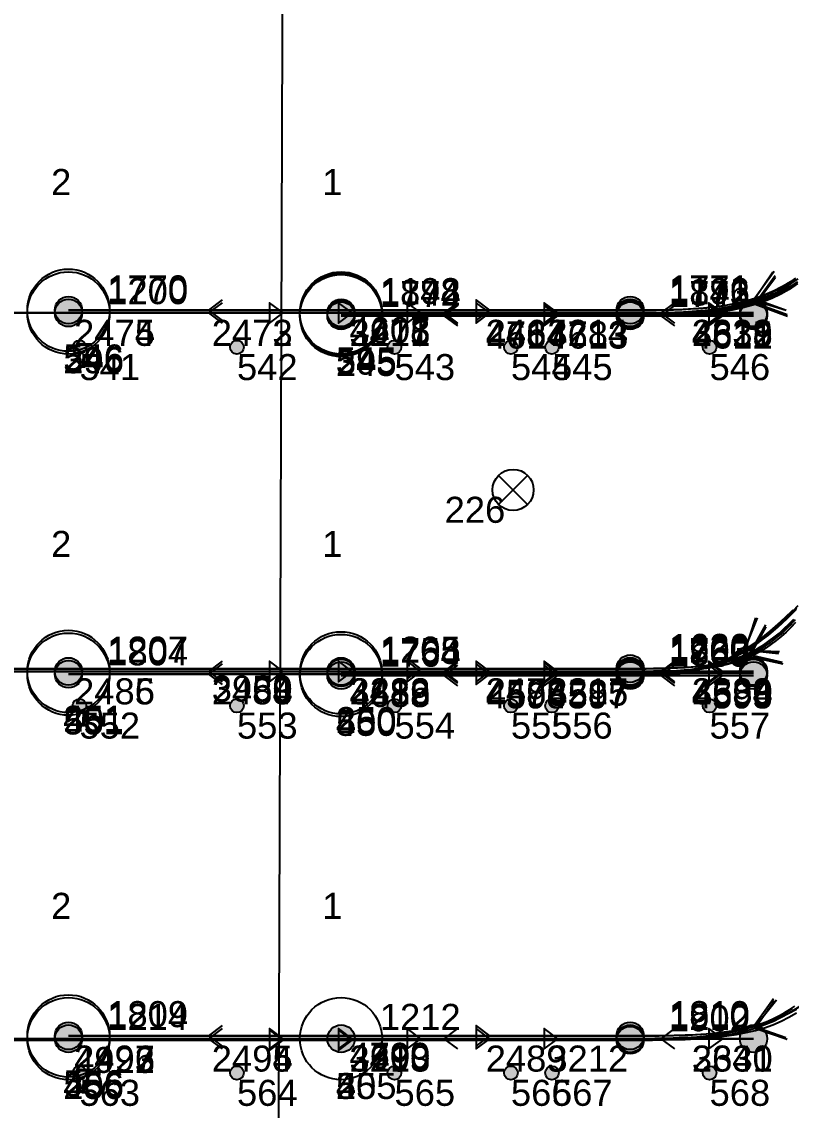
# Model space of a CAD drawing. Header units: millimetres. Extents: x 1508 to 209369, y 3688 to 146097.
# Drawn here: x 175276 to 180894, y 41154 to 49094 of the extents above; entities that cross this region are included whole.
import ezdxf

# ---------------------------------------------------------------- set-up
doc = ezdxf.new("R2010")
doc.units = ezdxf.units.MM
for name, color, linetype, true_color in [('Ndc8_Activity_DuiGao_Erceng', 1, 'Continuous', 0xff0000), ('Ndc8_Activity_DuiGao_ErcengID', 1, 'Continuous', 0xff0000), ('Ndc8_Activity_DuiGao_Sanceng', 1, 'Continuous', 0xff0000), ('Ndc8_Activity_DuiGao_SancengID', 1, 'Continuous', 0xff0000), ('Ndc8_Activity_DuiGao_Yiceng', 1, 'Continuous', 0xff0000), ('Ndc8_Activity_DuiGao_YicengID', 1, 'Continuous', 0xff0000), ('Ndc8_Cluster', 7, 'Continuous', 0x808000), ('Ndc8_Point', 7, 'Continuous', 0x000080), ('Ndc8_PointID', 7, 'Continuous', 0x000080), ('Ndc8_Reflector', 7, 'Continuous', 0x008000), ('Ndc8_ReflectorID', 7, 'Continuous', 0x008000), ('Ndc8_SD2_Bwd_AutoLoadEnabled', 7, 'Continuous', 0x0080c0), ('Ndc8_SD2_Bwd_LoadOperation', 5, 'Continuous', 0x0000ff), ('Ndc8_SD2_Bwd_LoadOperationID', 5, 'Continuous', 0x0000ff), ('Ndc8_SD2_Bwd_NoForkAutoAdjust', 5, 'Continuous', 0x0000ff), ('Ndc8_SD2_Bwd_NoForkAutoAdjustID', 5, 'Continuous', 0x0000ff), ('Ndc8_SD2_Fwd_NoForkAutoAdjust', 5, 'Continuous', 0x0000ff), ('Ndc8_SD2_Fwd_NoForkAutoAdjustID', 5, 'Continuous', 0x0000ff), ('Ndc8_SD2_JiangCha', 5, 'Continuous', 0x0000ff), ('Ndc8_Spot', 1, 'Continuous', 0xff0000), ('Ndc8_SpotID', 1, 'Continuous', 0xff0000), ('Ndc8_Text', 7, 'Continuous', 0x000000)]:
    doc.layers.add(name, color=color, linetype=linetype, true_color=true_color)
doc.styles.add('Ndc8Style', font='arial.ttf', dxfattribs={"height": 0.2})

msp = doc.modelspace()

# ---------------------------------------------------------------- hatches: boundary and pattern name
at = {"layer": 'Ndc8_Point'}
h = msp.add_hatch(color=256, dxfattribs=at)
edge = h.paths.add_edge_path(flags=0)
edge.add_arc((175617, 46990), 100, 0, 360)
h = msp.add_hatch(color=256, dxfattribs=at)
edge = h.paths.add_edge_path(flags=0)
edge.add_arc((179718, 46990), 100, 0, 360)
h = msp.add_hatch(color=256, dxfattribs=at)
edge = h.paths.add_edge_path(flags=0)
edge.add_arc((175617, 46970), 100, 0, 360)
h = msp.add_hatch(color=256, dxfattribs=at)
edge = h.paths.add_edge_path(flags=0)
edge.add_arc((177607, 46970), 100, 0, 360)
h = msp.add_hatch(color=256, dxfattribs=at)
edge = h.paths.add_edge_path(flags=0)
edge.add_arc((177607, 46960), 100, 0, 360)
h = msp.add_hatch(color=256, dxfattribs=at)
edge = h.paths.add_edge_path(flags=0)
edge.add_arc((177607, 46950), 100, 0, 360)
h = msp.add_hatch(color=256, dxfattribs=at)
edge = h.paths.add_edge_path(flags=0)
edge.add_arc((179718, 46970), 100, 0, 360)
h = msp.add_hatch(color=256, dxfattribs=at)
edge = h.paths.add_edge_path(flags=0)
edge.add_arc((179718, 46960), 100, 0, 360)
h = msp.add_hatch(color=256, dxfattribs=at)
edge = h.paths.add_edge_path(flags=0)
edge.add_arc((179718, 46950), 100, 0, 360)
h = msp.add_hatch(color=256, dxfattribs=at)
edge = h.paths.add_edge_path(flags=0)
edge.add_arc((180618, 46970), 100, 0, 360)
h = msp.add_hatch(color=256, dxfattribs=at)
edge = h.paths.add_edge_path(flags=0)
edge.add_arc((180618, 46960), 100, 0, 360)
h = msp.add_hatch(color=256, dxfattribs=at)
edge = h.paths.add_edge_path(flags=0)
edge.add_arc((180618, 46950), 100, 0, 360)
h = msp.add_hatch(color=256, dxfattribs=at)
edge = h.paths.add_edge_path(flags=0)
edge.add_arc((179718, 44375), 100, 0, 360)
h = msp.add_hatch(color=256, dxfattribs=at)
edge = h.paths.add_edge_path(flags=0)
edge.add_arc((175617, 44355), 100, 0, 360)
h = msp.add_hatch(color=256, dxfattribs=at)
edge = h.paths.add_edge_path(flags=0)
edge.add_arc((175617, 44335), 100, 0, 360)
h = msp.add_hatch(color=256, dxfattribs=at)
edge = h.paths.add_edge_path(flags=0)
edge.add_arc((177607, 44355), 100, 0, 360)
h = msp.add_hatch(color=256, dxfattribs=at)
edge = h.paths.add_edge_path(flags=0)
edge.add_arc((177607, 44345), 100, 0, 360)
h = msp.add_hatch(color=256, dxfattribs=at)
edge = h.paths.add_edge_path(flags=0)
edge.add_arc((177607, 44325), 100, 0, 360)
h = msp.add_hatch(color=256, dxfattribs=at)
edge = h.paths.add_edge_path(flags=0)
edge.add_arc((179718, 44355), 100, 0, 360)
h = msp.add_hatch(color=256, dxfattribs=at)
edge = h.paths.add_edge_path(flags=0)
edge.add_arc((179718, 44345), 100, 0, 360)
h = msp.add_hatch(color=256, dxfattribs=at)
edge = h.paths.add_edge_path(flags=0)
edge.add_arc((179718, 44335), 100, 0, 360)
h = msp.add_hatch(color=256, dxfattribs=at)
edge = h.paths.add_edge_path(flags=0)
edge.add_arc((179718, 44325), 100, 0, 360)
h = msp.add_hatch(color=256, dxfattribs=at)
edge = h.paths.add_edge_path(flags=0)
edge.add_arc((180618, 44355), 100, 0, 360)
h = msp.add_hatch(color=256, dxfattribs=at)
edge = h.paths.add_edge_path(flags=0)
edge.add_arc((180618, 44345), 100, 0, 360)
h = msp.add_hatch(color=256, dxfattribs=at)
edge = h.paths.add_edge_path(flags=0)
edge.add_arc((180618, 44325), 100, 0, 360)
h = msp.add_hatch(color=256, dxfattribs=at)
edge = h.paths.add_edge_path(flags=0)
edge.add_arc((175617, 41696), 100, 0, 360)
h = msp.add_hatch(color=256, dxfattribs=at)
edge = h.paths.add_edge_path(flags=0)
edge.add_arc((175617, 41676), 100, 0, 360)
h = msp.add_hatch(color=256, dxfattribs=at)
edge = h.paths.add_edge_path(flags=0)
edge.add_arc((177607, 41676), 100, 0, 360)
h = msp.add_hatch(color=256, dxfattribs=at)
edge = h.paths.add_edge_path(flags=0)
edge.add_arc((179718, 41696), 100, 0, 360)
h = msp.add_hatch(color=256, dxfattribs=at)
edge = h.paths.add_edge_path(flags=0)
edge.add_arc((179718, 41676), 100, 0, 360)
h = msp.add_hatch(color=256, dxfattribs=at)
edge = h.paths.add_edge_path(flags=0)
edge.add_arc((179718, 41666), 100, 0, 360)
h = msp.add_hatch(color=256, dxfattribs=at)
edge = h.paths.add_edge_path(flags=0)
edge.add_arc((180618, 41676), 100, 0, 360)
at = {"layer": 'Ndc8_Spot'}
h = msp.add_hatch(color=256, dxfattribs=at)
edge = h.paths.add_edge_path(flags=0)
edge.add_arc((175697, 46720), 50, 0, 360)
h = msp.add_hatch(color=256, dxfattribs=at)
edge = h.paths.add_edge_path(flags=0)
edge.add_arc((176847, 46720), 50, 0, 360)
h = msp.add_hatch(color=256, dxfattribs=at)
edge = h.paths.add_edge_path(flags=0)
edge.add_arc((177997, 46720), 50, 0, 360)
h = msp.add_hatch(color=256, dxfattribs=at)
edge = h.paths.add_edge_path(flags=0)
edge.add_arc((178847, 46720), 50, 0, 360)
h = msp.add_hatch(color=256, dxfattribs=at)
edge = h.paths.add_edge_path(flags=0)
edge.add_arc((179147, 46720), 50, 0, 360)
h = msp.add_hatch(color=256, dxfattribs=at)
edge = h.paths.add_edge_path(flags=0)
edge.add_arc((180297, 46720), 50, 0, 360)
h = msp.add_hatch(color=256, dxfattribs=at)
edge = h.paths.add_edge_path(flags=0)
edge.add_arc((175697, 44105), 50, 0, 360)
h = msp.add_hatch(color=256, dxfattribs=at)
edge = h.paths.add_edge_path(flags=0)
edge.add_arc((176847, 44105), 50, 0, 360)
h = msp.add_hatch(color=256, dxfattribs=at)
edge = h.paths.add_edge_path(flags=0)
edge.add_arc((177997, 44105), 50, 0, 360)
h = msp.add_hatch(color=256, dxfattribs=at)
edge = h.paths.add_edge_path(flags=0)
edge.add_arc((178847, 44105), 50, 0, 360)
h = msp.add_hatch(color=256, dxfattribs=at)
edge = h.paths.add_edge_path(flags=0)
edge.add_arc((179147, 44105), 50, 0, 360)
h = msp.add_hatch(color=256, dxfattribs=at)
edge = h.paths.add_edge_path(flags=0)
edge.add_arc((180297, 44105), 50, 0, 360)
h = msp.add_hatch(color=256, dxfattribs=at)
edge = h.paths.add_edge_path(flags=0)
edge.add_arc((175697, 41426), 50, 0, 360)
h = msp.add_hatch(color=256, dxfattribs=at)
edge = h.paths.add_edge_path(flags=0)
edge.add_arc((176847, 41426), 50, 0, 360)
h = msp.add_hatch(color=256, dxfattribs=at)
edge = h.paths.add_edge_path(flags=0)
edge.add_arc((177997, 41426), 50, 0, 360)
h = msp.add_hatch(color=256, dxfattribs=at)
edge = h.paths.add_edge_path(flags=0)
edge.add_arc((178847, 41426), 50, 0, 360)
h = msp.add_hatch(color=256, dxfattribs=at)
edge = h.paths.add_edge_path(flags=0)
edge.add_arc((179147, 41426), 50, 0, 360)
h = msp.add_hatch(color=256, dxfattribs=at)
edge = h.paths.add_edge_path(flags=0)
edge.add_arc((180297, 41426), 50, 0, 360)

# ---------------------------------------------------------------- linework, layer by layer
at = {"layer": 'Ndc8_Activity_DuiGao_Erceng'}
for centre in [(175617, 46970), (177607, 46960), (175617, 44355), (177607, 44325), (175617, 41676), (177607, 41676)]:
    msp.add_circle(centre, 300, dxfattribs=at)
at = {"layer": 'Ndc8_Activity_DuiGao_Sanceng'}
for centre in [(175617, 46990), (177607, 46970), (175617, 44335), (177607, 44325), (175617, 41696), (177607, 41676)]:
    msp.add_circle(centre, 300, dxfattribs=at)
at = {"layer": 'Ndc8_Activity_DuiGao_Yiceng'}
for centre in [(175617, 46970), (177607, 46950), (175617, 44355), (177607, 44345), (175617, 41676), (177607, 41676)]:
    msp.add_circle(centre, 300, dxfattribs=at)
at = {"layer": 'Ndc8_Cluster'}
msp.add_lwpolyline([(167605, 58247), (167760, 57974), (177198, 55483), (177066, 15865), (183886, 15903), (183257, 58207), (177761, 58246)], close=True, dxfattribs=at)
at = {"layer": 'Ndc8_Point'}
for centre in [(175617, 46990), (179718, 46990), (175617, 46970), (177607, 46970), (177607, 46960), (177607, 46950), (179718, 46970), (179718, 46960), (179718, 46950), (180618, 46970), (180618, 46960), (180618, 46950), (179718, 44375), (175617, 44355), (175617, 44335), (177607, 44355), (177607, 44345), (177607, 44325), (179718, 44355), (179718, 44345), (179718, 44335), (179718, 44325), (180618, 44355), (180618, 44345), (180618, 44325), (175617, 41696), (175617, 41676), (177607, 41676), (179718, 41696), (179718, 41676), (179718, 41666), (180618, 41676)]:
    msp.add_circle(centre, 100, dxfattribs=at)
at = {"layer": 'Ndc8_Reflector'}
for p, q in [((178969, 45785), (178757, 45573)), ((178757, 45785), (178969, 45573))]:
    msp.add_line(p, q, dxfattribs=at)
msp.add_circle((178863, 45679), 150, dxfattribs=at)
at = {"layer": 'Ndc8_SD2_Bwd_AutoLoadEnabled'}
for points in [[(180857, 46987), (180619, 47062), (180758, 47270)], [(180857, 46987), (180622, 47072), (180769, 47274)], [(180864, 46956), (180629, 47041), (180777, 47243)], [(180924, 47224), (180880, 47193), (180835, 47164), (180788, 47137), (180739, 47112), (180689, 47089), (180637, 47068), (180583, 47050), (180583, 47050), (180528, 47034), (180472, 47020), (180414, 47009), (180355, 46999), (180294, 46991), (180233, 46985), (180170, 46980), (180107, 46976), (180043, 46974), (179979, 46972), (179914, 46971), (179849, 46970), (179784, 46970), (179718, 46970)], [(180907, 47206), (180851, 47171), (180792, 47140), (180732, 47112), (180732, 47112), (180669, 47088), (180604, 47067), (180537, 47049), (180468, 47034), (180398, 47022), (180326, 47013), (180253, 47005), (180179, 47000), (180104, 46996), (180027, 46993), (179951, 46991), (179873, 46990), (179796, 46990), (179718, 46990)], [(180939, 47195), (180884, 47157), (180826, 47123), (180766, 47092), (180766, 47092), (180703, 47066), (180637, 47043), (180569, 47024), (180498, 47008), (180426, 46995), (180352, 46985), (180276, 46977), (180199, 46970), (180121, 46966), (180041, 46963), (179961, 46961), (179880, 46960), (179799, 46960), (179718, 46960)], [(180938, 47182), (180879, 47142), (180817, 47106), (180817, 47106), (180751, 47075), (180683, 47048), (180612, 47026), (180539, 47007), (180463, 46991), (180385, 46979), (180306, 46970), (180225, 46962), (180142, 46957), (180059, 46954), (179974, 46952), (179889, 46950), (179804, 46950), (179718, 46950)], [(180866, 46945), (180631, 47031), (180779, 47232)], [(180932, 44817), (180862, 44750), (180791, 44687), (180720, 44629), (180649, 44576), (180580, 44530), (180580, 44530), (180512, 44489), (180445, 44454), (180380, 44424), (180316, 44400), (180253, 44379), (180191, 44363), (180130, 44351), (180070, 44341), (180010, 44334), (179951, 44330), (179892, 44327), (179834, 44326), (179776, 44325), (179718, 44325)], [(180905, 44801), (180836, 44732), (180766, 44669), (180697, 44611), (180628, 44560), (180628, 44560), (180559, 44515), (180492, 44476), (180425, 44444), (180358, 44417), (180293, 44395), (180228, 44377), (180163, 44363), (180099, 44353), (180035, 44345), (179971, 44340), (179907, 44337), (179844, 44336), (179781, 44335), (179718, 44335)], [(180896, 44791), (180855, 44753), (180815, 44716), (180776, 44682), (180738, 44649), (180701, 44619), (180701, 44619), (180666, 44590), (180633, 44564), (180601, 44539), (180571, 44517), (180541, 44496), (180512, 44477), (180483, 44460), (180454, 44444), (180426, 44430), (180397, 44417), (180368, 44406), (180337, 44396), (180306, 44387), (180274, 44379), (180274, 44379), (180240, 44372), (180205, 44366), (180169, 44361), (180132, 44357), (180093, 44354), (180054, 44351), (180014, 44349), (179973, 44348), (179931, 44347), (179889, 44346), (179847, 44345), (179804, 44345), (179761, 44345), (179718, 44345)], [(180925, 44711), (180891, 44675), (180856, 44642), (180820, 44610), (180784, 44580), (180748, 44553), (180710, 44527), (180672, 44504), (180633, 44482), (180592, 44463), (180551, 44445), (180507, 44429), (180463, 44416), (180463, 44416), (180417, 44403), (180369, 44393), (180320, 44384), (180269, 44377), (180217, 44371), (180164, 44366), (180111, 44363), (180056, 44360), (180001, 44358), (179945, 44356), (179889, 44356), (179832, 44355), (179775, 44355), (179718, 44355)], [(180897, 44703), (180865, 44671), (180832, 44640), (180799, 44612), (180765, 44585), (180731, 44559), (180695, 44536), (180659, 44514), (180622, 44494), (180583, 44476), (180543, 44459), (180501, 44445), (180458, 44432), (180458, 44432), (180413, 44420), (180366, 44411), (180317, 44402), (180268, 44396), (180216, 44390), (180164, 44386), (180110, 44382), (180056, 44379), (180001, 44378), (179945, 44376), (179889, 44376), (179832, 44375), (179775, 44375), (179718, 44375)], [(180801, 44484), (180552, 44510), (180646, 44742)], [(180804, 44490), (180555, 44514), (180648, 44746)], [(180807, 44499), (180557, 44508), (180635, 44745)], [(180830, 44421), (180586, 44477), (180708, 44695)], [(180834, 44407), (180590, 44462), (180711, 44681)], [(180855, 41683), (180619, 41765), (180764, 41969)], [(180863, 41669), (180627, 41751), (180772, 41955)], [(180862, 41670), (180631, 41765), (180787, 41960)], [(180901, 41896), (180872, 41877), (180841, 41859), (180841, 41859), (180810, 41842), (180778, 41827), (180745, 41811), (180711, 41797), (180676, 41784), (180640, 41771), (180604, 41760), (180567, 41749), (180529, 41739), (180491, 41730), (180452, 41722), (180412, 41714), (180372, 41708), (180331, 41702), (180331, 41702), (180289, 41697), (180247, 41692), (180205, 41688), (180162, 41685), (180119, 41683), (180075, 41681), (180031, 41679), (179987, 41678), (179943, 41677), (179898, 41677), (179853, 41676), (179808, 41676), (179763, 41676), (179718, 41676)], [(180932, 41890), (180877, 41859), (180820, 41831), (180759, 41806), (180759, 41806), (180696, 41784), (180631, 41765), (180563, 41749), (180493, 41736), (180421, 41725), (180347, 41716), (180272, 41710), (180195, 41705), (180118, 41701), (180039, 41699), (179959, 41697), (179879, 41696), (179799, 41696), (179718, 41696)], [(180900, 41875), (180855, 41849), (180810, 41825), (180763, 41802), (180714, 41782), (180664, 41763), (180613, 41746), (180560, 41731), (180560, 41731), (180506, 41718), (180451, 41707), (180394, 41698), (180336, 41690), (180277, 41683), (180217, 41678), (180157, 41674), (180095, 41671), (180033, 41669), (179971, 41668), (179908, 41667), (179845, 41666), (179781, 41666), (179718, 41666)]]:
    msp.add_lwpolyline(points, dxfattribs=at)
at = {"layer": 'Ndc8_SD2_Bwd_LoadOperation'}
for points in [[(176742, 46915), (176642, 46990), (176742, 47065)], [(176742, 46895), (176642, 46970), (176742, 47045)], [(178460, 46895), (178360, 46970), (178460, 47045)], [(178460, 46885), (178360, 46960), (178460, 47035)], [(178460, 46875), (178360, 46950), (178460, 47025)], [(179718, 46970), (169587, 46970)], [(179718, 46970), (171597, 46970)], [(179718, 46970), (173607, 46970)], [(179718, 46990), (175617, 46990)], [(179718, 46970), (175617, 46970)], [(180618, 46970), (177607, 46970)], [(180618, 46960), (177607, 46960)], [(180618, 46950), (177607, 46950)], [(176742, 44280), (176642, 44355), (176742, 44430)], [(176742, 44260), (176642, 44335), (176742, 44410)], [(178460, 44280), (178360, 44355), (178460, 44430)], [(178460, 44270), (178360, 44345), (178460, 44420)], [(178460, 44250), (178360, 44325), (178460, 44400)], [(179718, 44355), (169587, 44355)], [(179718, 44355), (171597, 44355)], [(179718, 44375), (173607, 44375)], [(179718, 44355), (173607, 44355)], [(179718, 44355), (175617, 44355)], [(179718, 44335), (175617, 44335)], [(180618, 44355), (177607, 44355)], [(180618, 44345), (177607, 44345)], [(180618, 44325), (177607, 44325)], [(176742, 41621), (176642, 41696), (176742, 41771)], [(179718, 41696), (175617, 41696)], [(176742, 41601), (176642, 41676), (176742, 41751)], [(178460, 41601), (178360, 41676), (178460, 41751)], [(179718, 41676), (169587, 41676)], [(179718, 41666), (169587, 41666)], [(179718, 41676), (171597, 41676)], [(179718, 41666), (171597, 41666)], [(179718, 41676), (173607, 41676)], [(179718, 41676), (175617, 41676)], [(180618, 41676), (177607, 41676)]]:
    msp.add_lwpolyline(points, dxfattribs=at)
at = {"layer": 'Ndc8_SD2_Bwd_NoForkAutoAdjust'}
for points in [[(180043, 46895), (179943, 46970), (180043, 47045)], [(180043, 46875), (179943, 46950), (180043, 47025)], [(180618, 46970), (179718, 46970)], [(180618, 46950), (179718, 46950)], [(180043, 44280), (179943, 44355), (180043, 44430)], [(180043, 44270), (179943, 44345), (180043, 44420)], [(180043, 44250), (179943, 44325), (180043, 44400)], [(180618, 44355), (179718, 44355)], [(180618, 44345), (179718, 44345)], [(180618, 44325), (179718, 44325)], [(180043, 41601), (179943, 41676), (180043, 41751)], [(180618, 41676), (179718, 41676)]]:
    msp.add_lwpolyline(points, dxfattribs=at)
at = {"layer": 'Ndc8_SD2_Fwd_NoForkAutoAdjust'}
for points in [[(177185, 46970), (177085, 47045), (177085, 46895), (177185, 46970)], [(177688, 46970), (177588, 47045), (177588, 46895), (177688, 46970)], [(178190, 46970), (178090, 47045), (178090, 46895), (178190, 46970)], [(178693, 46990), (178593, 47065), (178593, 46915), (178693, 46990)], [(178693, 46970), (178593, 47045), (178593, 46895), (178693, 46970)], [(179190, 46970), (179090, 47045), (179090, 46895), (179190, 46970)], [(179190, 46960), (179090, 47035), (179090, 46885), (179190, 46960)], [(179190, 46950), (179090, 47025), (179090, 46875), (179190, 46950)], [(180393, 46970), (180293, 47045), (180293, 46895), (180393, 46970)], [(180393, 46960), (180293, 47035), (180293, 46885), (180393, 46960)], [(180393, 46950), (180293, 47025), (180293, 46875), (180393, 46950)], [(169587, 46970), (179718, 46970)], [(171597, 46970), (179718, 46970)], [(173607, 46970), (179718, 46970)], [(175617, 46990), (179718, 46990)], [(175617, 46970), (179718, 46970)], [(177607, 46970), (179718, 46970)], [(177607, 46960), (179718, 46960)], [(177607, 46950), (179718, 46950)], [(179718, 46970), (180618, 46970)], [(179718, 46960), (180618, 46960)], [(179718, 46950), (180618, 46950)], [(177185, 44355), (177085, 44430), (177085, 44280), (177185, 44355)], [(177688, 44355), (177588, 44430), (177588, 44280), (177688, 44355)], [(178190, 44375), (178090, 44450), (178090, 44300), (178190, 44375)], [(178190, 44355), (178090, 44430), (178090, 44280), (178190, 44355)], [(178693, 44355), (178593, 44430), (178593, 44280), (178693, 44355)], [(178693, 44335), (178593, 44410), (178593, 44260), (178693, 44335)], [(179190, 44355), (179090, 44430), (179090, 44280), (179190, 44355)], [(179190, 44345), (179090, 44420), (179090, 44270), (179190, 44345)], [(179190, 44325), (179090, 44400), (179090, 44250), (179190, 44325)], [(180393, 44355), (180293, 44430), (180293, 44280), (180393, 44355)], [(180393, 44345), (180293, 44420), (180293, 44270), (180393, 44345)], [(180393, 44325), (180293, 44400), (180293, 44250), (180393, 44325)], [(169587, 44355), (179718, 44355)], [(171597, 44355), (179718, 44355)], [(173607, 44375), (179718, 44375)], [(173607, 44355), (179718, 44355)], [(175617, 44355), (179718, 44355)], [(175617, 44335), (179718, 44335)], [(177607, 44355), (179718, 44355)], [(177607, 44345), (179718, 44345)], [(177607, 44325), (179718, 44325)], [(179718, 44355), (180618, 44355)], [(179718, 44345), (180618, 44345)], [(179718, 44325), (180618, 44325)], [(178693, 41696), (178593, 41771), (178593, 41621), (178693, 41696)], [(175617, 41696), (179718, 41696)], [(177185, 41676), (177085, 41751), (177085, 41601), (177185, 41676)], [(177185, 41666), (177085, 41741), (177085, 41591), (177185, 41666)], [(177688, 41676), (177588, 41751), (177588, 41601), (177688, 41676)], [(177688, 41666), (177588, 41741), (177588, 41591), (177688, 41666)], [(178190, 41676), (178090, 41751), (178090, 41601), (178190, 41676)], [(178693, 41676), (178593, 41751), (178593, 41601), (178693, 41676)], [(179190, 41676), (179090, 41751), (179090, 41601), (179190, 41676)], [(180393, 41676), (180293, 41751), (180293, 41601), (180393, 41676)], [(169587, 41676), (179718, 41676)], [(169587, 41666), (179718, 41666)], [(171597, 41676), (179718, 41676)], [(171597, 41666), (179718, 41666)], [(173607, 41676), (179718, 41676)], [(175617, 41676), (179718, 41676)], [(177607, 41676), (179718, 41676)], [(179718, 41676), (180618, 41676)]]:
    msp.add_lwpolyline(points, dxfattribs=at)
at = {"layer": 'Ndc8_SD2_JiangCha'}
for points in [[(179718, 46970), (179795, 46970), (179872, 46970), (179948, 46971), (180024, 46973), (180099, 46975), (180174, 46979), (180247, 46985), (180319, 46992), (180390, 47002), (180460, 47014), (180528, 47028), (180594, 47045), (180658, 47066), (180720, 47090), (180720, 47090), (180779, 47117), (180836, 47148), (180891, 47182), (180944, 47219)], [(179718, 46990), (179781, 46990), (179845, 46990), (179908, 46991), (179971, 46992), (180033, 46993), (180095, 46995), (180157, 46999), (180217, 47003), (180277, 47008), (180336, 47015), (180395, 47023), (180452, 47033), (180508, 47045), (180563, 47059), (180563, 47059), (180616, 47074), (180668, 47092), (180719, 47112), (180768, 47134), (180816, 47157), (180862, 47182), (180908, 47209)], [(179718, 46950), (179810, 46950), (179902, 46951), (179994, 46952), (180085, 46956), (180174, 46961), (180263, 46969), (180350, 46980), (180436, 46995), (180519, 47013), (180601, 47037), (180680, 47066), (180756, 47100), (180830, 47141), (180900, 47189)], [(179718, 46960), (179800, 46960), (179881, 46960), (179962, 46961), (180043, 46963), (180122, 46966), (180201, 46970), (180278, 46976), (180354, 46984), (180429, 46994), (180501, 47007), (180572, 47022), (180640, 47041), (180706, 47063), (180769, 47088), (180769, 47088), (180829, 47118), (180886, 47151), (180941, 47188)], [(179718, 44335), (179786, 44335), (179854, 44336), (179921, 44337), (179989, 44341), (180057, 44346), (180125, 44354), (180193, 44365), (180261, 44380), (180329, 44399), (180398, 44423), (180466, 44453), (180534, 44488), (180603, 44529), (180672, 44577), (180672, 44577), (180740, 44633), (180809, 44695), (180877, 44763), (180944, 44837)], [(179718, 44325), (179776, 44325), (179834, 44326), (179892, 44327), (179951, 44330), (180010, 44334), (180070, 44341), (180130, 44351), (180191, 44363), (180253, 44379), (180316, 44400), (180380, 44424), (180445, 44454), (180512, 44489), (180580, 44530), (180580, 44530), (180649, 44576), (180720, 44629), (180791, 44687), (180862, 44750), (180932, 44817)], [(179718, 44345), (179784, 44345), (179851, 44346), (179917, 44347), (179984, 44350), (180050, 44355), (180117, 44363), (180184, 44373), (180251, 44387), (180318, 44405), (180386, 44427), (180453, 44454), (180521, 44486), (180590, 44524), (180658, 44569), (180658, 44569), (180727, 44620), (180796, 44678), (180865, 44741), (180932, 44810)], [(179718, 44375), (179776, 44375), (179834, 44375), (179892, 44376), (179950, 44377), (180007, 44378), (180063, 44381), (180119, 44384), (180174, 44388), (180228, 44394), (180281, 44401), (180333, 44410), (180383, 44420), (180432, 44433), (180479, 44447), (180479, 44447), (180525, 44463), (180569, 44482), (180612, 44503), (180653, 44525), (180693, 44550), (180732, 44577), (180770, 44605), (180807, 44635), (180843, 44667), (180879, 44701), (180913, 44736)], [(179718, 44355), (179767, 44355), (179815, 44355), (179864, 44355), (179912, 44356), (179960, 44357), (180007, 44358), (180054, 44360), (180100, 44362), (180146, 44365), (180191, 44369), (180234, 44374), (180277, 44380), (180319, 44386), (180359, 44394), (180359, 44394), (180398, 44403), (180436, 44413), (180473, 44425), (180509, 44438), (180544, 44452), (180578, 44467), (180612, 44484), (180644, 44502), (180677, 44522), (180708, 44543), (180740, 44566), (180771, 44590), (180801, 44615), (180832, 44643), (180832, 44643), (180863, 44672), (180893, 44702), (180924, 44734)], [(179718, 41676), (179770, 41676), (179822, 41676), (179874, 41676), (179926, 41677), (179978, 41678), (180029, 41679), (180080, 41681), (180130, 41683), (180180, 41687), (180230, 41691), (180279, 41695), (180327, 41701), (180375, 41708), (180422, 41716), (180422, 41716), (180468, 41725), (180514, 41735), (180558, 41747), (180602, 41760), (180645, 41774), (180687, 41790), (180728, 41807), (180769, 41825), (180808, 41845), (180846, 41866), (180884, 41889), (180921, 41913)], [(179718, 41696), (179824, 41696), (179930, 41697), (180035, 41699), (180139, 41702), (180241, 41708), (180342, 41717), (180440, 41730), (180535, 41746), (180628, 41768), (180716, 41794), (180802, 41827), (180883, 41866), (180959, 41912)], [(179718, 41666), (179799, 41666), (179880, 41666), (179961, 41667), (180040, 41669), (180119, 41671), (180197, 41675), (180274, 41680), (180350, 41687), (180423, 41696), (180495, 41707), (180565, 41720), (180633, 41736), (180698, 41755), (180760, 41778), (180760, 41778), (180820, 41803), (180877, 41832), (180931, 41864)]]:
    msp.add_lwpolyline(points, dxfattribs=at)
at = {"layer": 'Ndc8_Spot'}
for centre in [(175697, 46720), (176847, 46720), (177997, 46720), (178847, 46720), (179147, 46720), (180297, 46720), (175697, 44105), (176847, 44105), (177997, 44105), (178847, 44105), (179147, 44105), (180297, 44105), (175697, 41426), (176847, 41426), (177997, 41426), (178847, 41426), (179147, 41426), (180297, 41426)]:
    msp.add_circle(centre, 50, dxfattribs=at)

# ---------------------------------------------------------------- texts
at = {"layer": 'Ndc8_Activity_DuiGao_ErcengID', "style": 'Ndc8Style'}
for s, p in [('396', (175579, 46530)), ('395', (177569, 46520)), ('401', (175579, 43915)), ('400', (177569, 43885)), ('406', (175579, 41236)), ('405', (177569, 41236))]:
    msp.add_text(s, height=190, dxfattribs=at).set_placement(p)
at = {"layer": 'Ndc8_Activity_DuiGao_SancengID', "style": 'Ndc8Style'}
for s, p in [('546', (175579, 46550)), ('545', (177569, 46530)), ('551', (175579, 43895)), ('550', (177569, 43885)), ('556', (175579, 41256)), ('555', (177569, 41236))]:
    msp.add_text(s, height=190, dxfattribs=at).set_placement(p)
at = {"layer": 'Ndc8_Activity_DuiGao_YicengID', "style": 'Ndc8Style'}
for s, p in [('246', (175579, 46530)), ('245', (177569, 46510)), ('251', (175579, 43915)), ('250', (177569, 43905)), ('256', (175579, 41236)), ('255', (177569, 41236))]:
    msp.add_text(s, height=190, dxfattribs=at).set_placement(p)
at = {"layer": 'Ndc8_PointID', "style": 'Ndc8Style'}
for s, p in [('1770', (175900, 47054)), ('1771', (180001, 47054)), ('1200', (175900, 47034)), ('1198', (177890, 47034)), ('1842', (177890, 47024)), ('1774', (177890, 47014)), ('1196', (180001, 47034)), ('1843', (180001, 47024)), ('1772', (180001, 47014)), ('1620', (180001, 44439)), ('1207', (175900, 44419)), ('1804', (175900, 44399)), ('1205', (177890, 44419)), ('1758', (177890, 44409)), ('1764', (177890, 44389)), ('1203', (180001, 44419)), ('1760', (180001, 44409)), ('1803', (180001, 44399)), ('1765', (180001, 44389)), ('1809', (175900, 41760)), ('1214', (175900, 41740)), ('1212', (177890, 41740)), ('1810', (180001, 41760)), ('1210', (180001, 41740)), ('1902', (180001, 41730))]:
    msp.add_text(s, height=190, dxfattribs=at).set_placement(p)
at = {"layer": 'Ndc8_ReflectorID', "style": 'Ndc8Style'}
msp.add_text('226', height=190, dxfattribs=at).set_placement((178363, 45439))
at = {"layer": 'Ndc8_SD2_Bwd_LoadOperationID', "style": 'Ndc8Style'}
for s, p in [('4607', (177668, 46750)), ('2474', (175658, 46730)), ('2473', (176663, 46730)), ('3215', (177668, 46730)), ('4783', (179113, 46720)), ('4613', (179113, 46710)), ('3214', (179113, 46730)), ('2485', (175658, 44115)), ('3959', (176663, 44135)), ('2484', (176663, 44115)), ('3216', (177668, 44115)), ('3217', (179113, 44115)), ('4688', (177668, 44095)), ('4585', (179113, 44105)), ('4597', (179113, 44085)), ('4922', (175658, 41426)), ('2496', (175658, 41436)), ('2495', (176663, 41436)), ('4700', (177668, 41456)), ('3210', (177668, 41436)), ('3212', (179113, 41436))]:
    msp.add_text(s, height=190, dxfattribs=at).set_placement(p)
at = {"layer": 'Ndc8_SD2_Bwd_NoForkAutoAdjustID', "style": 'Ndc8Style'}
for s, p in [('4611', (180168, 46710)), ('3338', (180168, 46730)), ('3339', (180168, 44115)), ('4583', (180168, 44105)), ('4596', (180168, 44085)), ('3340', (180168, 41436))]:
    msp.add_text(s, height=190, dxfattribs=at).set_placement(p)
at = {"layer": 'Ndc8_SD2_Fwd_NoForkAutoAdjustID', "style": 'Ndc8Style'}
for s, p in [('4608', (177668, 46750)), ('2475', (175658, 46730)), ('2472', (176663, 46730)), ('2471', (177668, 46730)), ('4784', (178663, 46720)), ('4614', (178663, 46710)), ('2467', (178663, 46730)), ('4815', (180168, 46720)), ('4612', (180168, 46710)), ('2629', (180168, 46730)), ('2486', (175658, 44115)), ('3960', (176663, 44135)), ('2483', (176663, 44115)), ('2482', (177668, 44115)), ('2478', (178663, 44115)), ('2630', (180168, 44115)), ('4689', (177668, 44095)), ('4586', (178663, 44105)), ('4598', (178663, 44085)), ('4584', (180168, 44105)), ('4595', (180168, 44085)), ('4923', (175658, 41426)), ('2497', (175658, 41436)), ('2494', (176663, 41436)), ('4699', (177668, 41456)), ('2493', (177668, 41436)), ('2489', (178663, 41436)), ('2631', (180168, 41436))]:
    msp.add_text(s, height=190, dxfattribs=at).set_placement(p)
at = {"layer": 'Ndc8_SpotID', "style": 'Ndc8Style'}
for s, p in [('541', (175697, 46480)), ('542', (176847, 46480)), ('543', (177997, 46480)), ('544', (178847, 46480)), ('545', (179147, 46480)), ('546', (180297, 46480)), ('552', (175697, 43865)), ('553', (176847, 43865)), ('554', (177997, 43865)), ('555', (178847, 43865)), ('556', (179147, 43865)), ('557', (180297, 43865)), ('563', (175697, 41186)), ('564', (176847, 41186)), ('565', (177997, 41186)), ('566', (178847, 41186)), ('567', (179147, 41186)), ('568', (180297, 41186))]:
    msp.add_text(s, height=190, dxfattribs=at).set_placement(p)
at = {"layer": 'Ndc8_Text', "char_height": 190, "attachment_point": 1, "style": 'Ndc8Style'}
for s, insert, width in [('2', (175490, 48020), 322), ('1', (177470, 48020), 323), ('2', (175490, 45380), 322), ('1', (177470, 45380), 323), ('2', (175490, 42740), 322), ('1', (177470, 42740), 323)]:
    msp.add_mtext(s, dxfattribs=dict(at, insert=insert, width=width))

doc.saveas('drawing.dxf')
